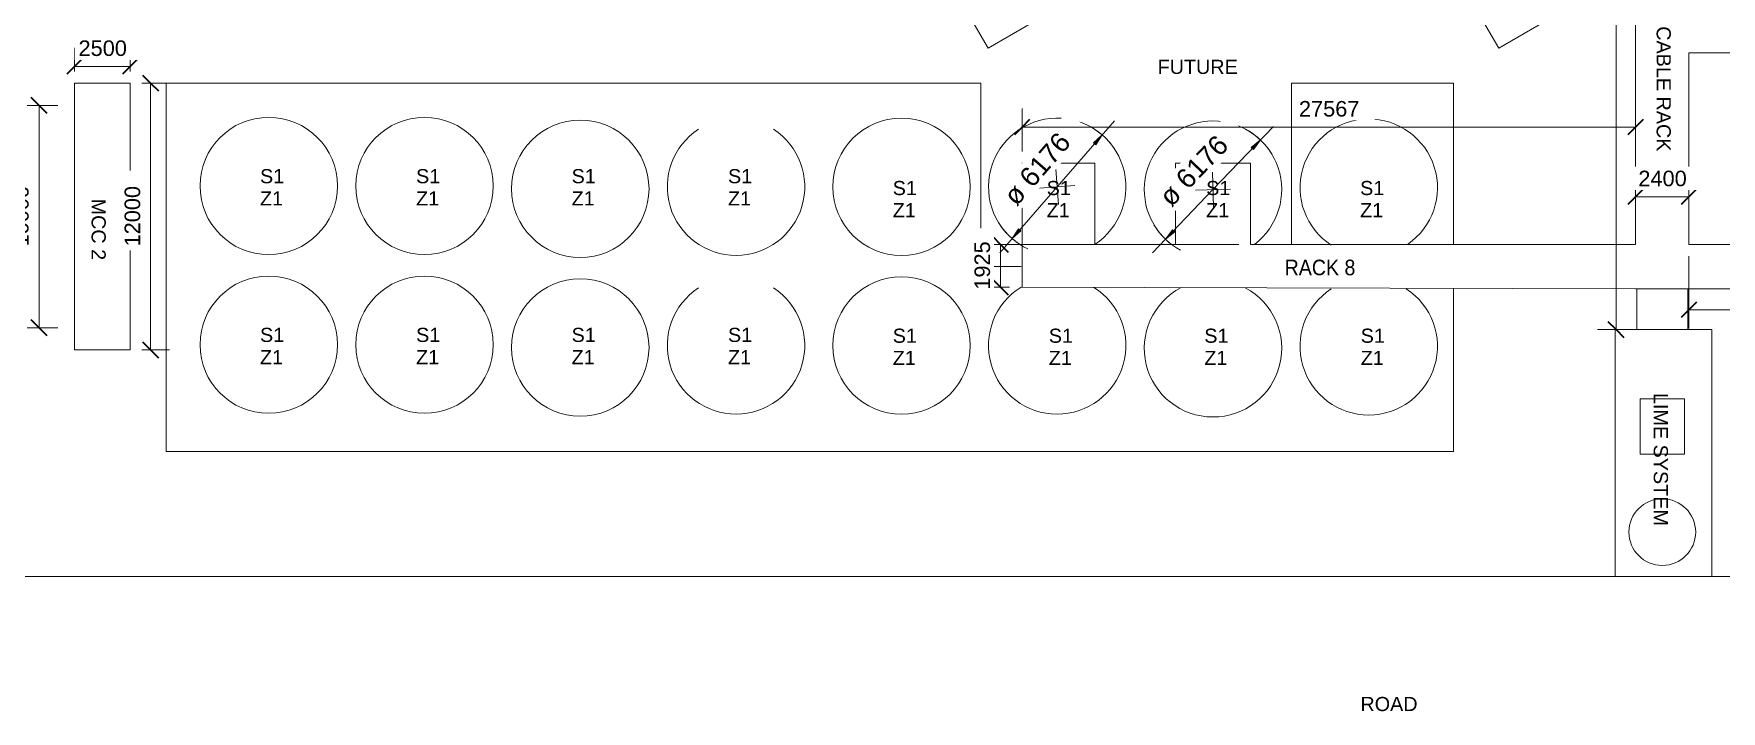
# Model space of a CAD drawing. Header units: millimetres. Extents: x 14826 to 891005, y -311366 to 56117.
# Drawn here: x 102351 to 178185, y -39638 to -9162 of the extents above; entities that cross this region are included whole.
import ezdxf

# ---------------------------------------------------------------- set-up
doc = ezdxf.new("R2010")
doc.units = ezdxf.units.MM
doc.linetypes.add('IMPORT-DASHED', pattern=[0])
for name, color, linetype, lineweight in [('A-ANNO-DIMS', 7, 'Continuous', 9), ('A-ANNO-DIMS-350', 7, 'Continuous', 9), ('FUTURE', 7, 'IMPORT-DASHED', 9), ('G-ANNO-TEXT', 7, 'Continuous', 9), ('PDF3_Text', 7, 'Continuous', 9)]:
    doc.layers.add(name, color=color, linetype=linetype, lineweight=lineweight)
doc.layers.add('LAYOUT IMPORT_dwg', color=7, linetype='Continuous', lineweight=9, true_color=0x767676)
doc.styles.add('Arial', font='arial.ttf', dxfattribs={"height": 636.361708})
doc.styles.add('Arial_3', font='arial.ttf', dxfattribs={"height": 700})
doc.styles.add('Arial_4', font='arial.ttf', dxfattribs={"width": 0.9, "height": 700})
doc.styles.add('Arial_5', font='arial.ttf', dxfattribs={"height": 875})
doc.dimstyles.new('Diameter_-_2_5mm_Arial_1', dxfattribs={"dimscale": 304.8, "dimtxt": 892.726975, "dimasz": 1.722441, "dimexe": 2.755906, "dimexo": 0, "dimgap": 1.722441, "dimtad": 1, "dimjust": 3, "dimdec": 0, "dimzin": 0, "dimdsep": 46, "dimtxsty": 'Arial_5', "dimsah": 1, "dimcen": 0.09, "dimdle": 2.755906, "dimazin": 0, "dimtfac": 1, "dimtdec": 4, "dimtix": 1, "dimtmove": 0, "dimatfit": 2, "dimfxl": 1, "dimtvp": 1, "dimtfill": 1, "dimtolj": 1, "dimtzin": 0, "dimarcsym": 2})
doc.dimstyles.new('Greene_Arch_tick_-_2mm', dxfattribs={"dimscale": 304.8, "dimtxt": 714.18158, "dimasz": 2.296588, "dimexe": 2.755906, "dimexo": 1.722441, "dimgap": 0.86122, "dimtad": 1, "dimdec": 0, "dimzin": 0, "dimdsep": 46, "dimtxsty": 'Arial_3', "dimblk1": 'OBLIQUE', "dimblk2": 'OBLIQUE', "dimsah": 1, "dimcen": 0.09, "dimazin": 0, "dimtfac": 1, "dimtdec": 4, "dimtix": 1, "dimtmove": 0, "dimatfit": 3, "dimfxl": 1, "dimtvp": 1, "dimtfill": 1, "dimtolj": 1, "dimtzin": 0, "dimarcsym": 2})

# ---------------------------------------------------------------- blocks, each defined once
blk = doc.blocks.new('LAYOUT IMPORT_dwg-326166-LEVEL 1')
at = {"lineweight": 9}
blk.add_line((-22851, 83899), (-22851, 311338), dxfattribs=at)
at = {"lineweight": 9, "flags": 128}
for points in [[(-37792, 238135), (-37792, 232810), (-46406, 232810), (-46406, 299444)], [(-35792, 248504), (-24348, 248504), (-24348, 245135), (-35792, 245135), (-35792, 241504), (-24348, 241504), (-24348, 238135), (-35792, 238135), (-35792, 232810), (-35792, 230410), (-35867, 202793)], [(-56391, 209326), (-56391, 230410), (-37792, 230410), (-37792, 213104), (-41440, 213104), (-41440, 209735), (-37792, 209735)], [(-37792, 209735), (-37792, 206103), (-41440, 206103), (-41440, 202843), (-35867, 202843)]]:
    blk.add_lwpolyline(points, dxfattribs=at)
for points in [[(-33954, 229495), (-33954, 233836), (-22851, 233836), (-22851, 229495)], [(-35792, 230460), (-35792, 232760), (-33954, 232760), (-33954, 230460)], [(-30849, 230610), (-30849, 232610), (-28349, 232610), (-28349, 230610)], [(-49286, 225378), (-47770, 226252), (-46620, 224261), (-48136, 223386)], [(-49286, 202428), (-47770, 203303), (-46620, 201311), (-48136, 200436)], [(-33044, 162764), (-33044, 160264), (-45044, 160264), (-45044, 162764)]]:
    blk.add_lwpolyline(points, close=True, dxfattribs=at)
at = {"lineweight": 9}
blk.add_circle((-24850, 231610), 1500, dxfattribs=at)
for centre, start, end in [((-40253, 211419), 37.14897, 322.85103), ((-40380, 204419), 33.06079, 329.32535)]:
    blk.add_arc(centre, 3088, start, end, dxfattribs=at)
at = {"layer": 'FUTURE', "color": 1, "linetype": 'Continuous', "true_color": 0xff0000, "flags": 128}
for points in [[(-37792, 214950), (-45044, 214950), (-45044, 222231), (-37792, 222231)], [(-35792, 222231), (-28474, 222231), (-28474, 214858)], [(-28474, 214985), (-28474, 164383), (-45044, 164383), (-45044, 200983), (-36789, 200983), (-36789, 202793)]]:
    blk.add_lwpolyline(points, dxfattribs=at)
at = {"layer": 'FUTURE', "color": 1, "linetype": 'Continuous', "true_color": 0xff0000}
for centre in [(-40380, 197419), (-33241, 197418), (-40291, 182986), (-33152, 182986), (-40417, 175985), (-33279, 175985), (-40417, 168985), (-33279, 168985)]:
    blk.add_circle(centre, 3088, dxfattribs=at)
for centre, start, end in [((-40342, 218419), 34.3168, 326.93921), ((-33203, 218418), 213.04823, 146.93921), ((-33114, 211419), 207.74474, 151.94219), ((-33241, 204418), 211.74859, 147.93834), ((-40380, 189985), 213.04823, 146.93921), ((-33241, 189985), 213.04823, 146.93921)]:
    blk.add_arc(centre, 3088, start, end, dxfattribs=at)
at = {"layer": 'PDF3_Text', "attachment_point": 1, "line_spacing_factor": 0.941778, "style": 'Arial'}
for s, insert, char_height, width in [('PIPE & CABLE RACK', (-50714, 231992), 636.36, 10444.72), ('LIME SYSTEM', (-31106, 231864), 636.36, 7118.92), ('MCC 2', (-39848, 161660), 636.4, 3294.64)]:
    blk.add_mtext(s, dxfattribs=dict(at, insert=insert, char_height=char_height, width=width))
at = {"layer": 'PDF3_Text', "char_height": 636.4, "attachment_point": 1, "rotation": 90, "line_spacing_factor": 0.941778, "style": 'Arial'}
for s, insert, width in [('ROAD', (-17435, 218044), 3060.98), ('S1\\PZ1', (-40643, 218029), 1300.72), ('S1\\PZ1', (-34000, 218057), 1300.72), ('FUTURE', (-46093, 208928), 4291.6), ('S1\\PZ1', (-40643, 211110), 1300.72), ('S1\\PZ1', (-34000, 211028), 1300.72), ('S1\\PZ1', (-40643, 203942), 1300.72), ('S1\\PZ1', (-34000, 204040), 1300.72), ('S1\\PZ1', (-40643, 197026), 1300.72), ('S1\\PZ1', (-34000, 197026), 1300.72), ('S1\\PZ1', (-41176, 189624), 1300.72), ('S1\\PZ1', (-34037, 189624), 1300.72), ('S1\\PZ1', (-41176, 182595), 1300.72), ('S1\\PZ1', (-34037, 182595), 1300.72), ('S1\\PZ1', (-41176, 175607), 1300.72), ('S1\\PZ1', (-34037, 175607), 1300.72), ('S1\\PZ1', (-41176, 168593), 1300.72), ('S1\\PZ1', (-34037, 168593), 1300.72)]:
    blk.add_mtext(s, dxfattribs=dict(at, insert=insert, width=width))
blk = doc.blocks.new('DIMBLOCK59-LEVEL 1')
at = {"layer": 'A-ANNO-DIMS-350', "transparency": 16777216}
for points in [[(157479, -13942), (157067, -14274), (157167, -14370)], [(153211, -18407), (153624, -18075), (153524, -17979)]]:
    blk.add_hatch(color=256, dxfattribs=at).paths.add_polyline_path(points)
for p, q in [((155345, -16175), (158060, -13335)), ((157479, -13942), (157067, -14274)), ((157067, -14274), (157167, -14370)), ((157167, -14370), (157479, -13942)), ((155328, -15383), (155363, -16966)), ((155345, -16175), (152631, -19014)), ((156137, -16157), (154554, -16192)), ((153524, -17979), (153211, -18407)), ((153211, -18407), (153624, -18075)), ((153624, -18075), (153524, -17979))]:
    blk.add_line(p, q, dxfattribs=at)
for start, end in [(30.70002, 61.86951), (210.70002, 241.86951)]:
    blk.add_arc((155345, -16175), 3088, start, end, dxfattribs=at)
at = {"layer": 'A-ANNO-DIMS-350', "color": 0, "transparency": 16777216, "insert": (152840, -16392), "char_height": 875, "width": 4532.31, "attachment_point": 1, "rotation": 46.28477, "line_spacing_factor": 0.941778, "style": 'Arial_5', "bg_fill": 3, "box_fill_scale": 1.25, "bg_fill_color": 256, "bg_fill_true_color": 13158600, "bg_fill_transparency": 0}
blk.add_mtext('ø 6176', dxfattribs=at)
blk = doc.blocks.new('DIMBLOCK60-LEVEL 1')
at = {"layer": 'A-ANNO-DIMS-350', "transparency": 16777216}
for points in [[(150369, -13716), (149973, -14067), (150077, -14158)], [(146320, -18380), (146717, -18029), (146612, -17938)]]:
    blk.add_hatch(color=256, dxfattribs=at).paths.add_polyline_path(points)
for p, q in [((148345, -16048), (150920, -13082)), ((150369, -13716), (149973, -14067)), ((149973, -14067), (150077, -14158)), ((150077, -14158), (150369, -13716)), ((148289, -15258), (148401, -16838)), ((148345, -16048), (145770, -19014)), ((149135, -15992), (147555, -16104)), ((146612, -17938), (146320, -18380)), ((146320, -18380), (146717, -18029)), ((146717, -18029), (146612, -17938))]:
    blk.add_line(p, q, dxfattribs=at)
for start, end in [(33.45196, 64.62145), (213.45196, 244.62145)]:
    blk.add_arc((148345, -16048), 3088, start, end, dxfattribs=at)
at = {"layer": 'A-ANNO-DIMS-350', "color": 0, "transparency": 16777216, "insert": (145853, -16385), "char_height": 875, "width": 4532.31, "attachment_point": 1, "rotation": 49.0367, "line_spacing_factor": 0.941778, "style": 'Arial_5', "bg_fill": 3, "box_fill_scale": 1.25, "bg_fill_color": 256, "bg_fill_true_color": 13158600, "bg_fill_transparency": 0}
blk.add_mtext('ø 6176', dxfattribs=at)
blk = doc.blocks.new('DIMBLOCK61-LEVEL 1')
at = {"layer": 'A-ANNO-DIMS-350', "lineweight": 35, "transparency": 16777216}
for p, q in [((107605, -11384), (107255, -11034)), ((107605, -11384), (107955, -11734)), ((107605, -23384), (107255, -23034)), ((107605, -23384), (107955, -23734))]:
    blk.add_line(p, q, dxfattribs=at)
at = {"layer": 'A-ANNO-DIMS-350', "transparency": 16777216}
for p, q in [((107605, -11384), (107215, -11384)), ((107605, -23384), (107605, -11384)), ((107605, -11384), (108445, -11384)), ((107605, -23384), (107215, -23384)), ((107605, -23384), (108445, -23384))]:
    blk.add_line(p, q, dxfattribs=at)
at = {"layer": 'A-ANNO-DIMS-350', "color": 0, "transparency": 16777216, "insert": (106434, -18730), "char_height": 700, "width": 3230.3, "attachment_point": 1, "rotation": 90, "line_spacing_factor": 0.941778, "style": 'Arial_3', "bg_fill": 3, "box_fill_scale": 1.25, "bg_fill_color": 256, "bg_fill_true_color": 13158600, "bg_fill_transparency": 0}
blk.add_mtext('12000', dxfattribs=at)
blk = doc.blocks.new('_Oblique')
at = {"color": 0, "linetype": 'ByBlock', "lineweight": -2}
blk.add_line((-0.5, -0.5), (0.5, 0.5), dxfattribs=at)
blk = doc.blocks.new('DIMBLOCK62-LEVEL 1')
at = {"layer": 'A-ANNO-DIMS-350', "transparency": 16777216}
for p, q in [((104190, -10634), (104190, -9794)), ((106690, -10634), (106690, -9794)), ((104190, -10634), (106690, -10634)), ((104190, -10634), (104190, -10859)), ((106690, -10634), (106690, -10859))]:
    blk.add_line(p, q, dxfattribs=at)
at = {"layer": 'A-ANNO-DIMS-350', "lineweight": 35, "transparency": 16777216}
for p, q in [((104190, -10634), (104540, -10284)), ((106690, -10634), (107040, -10284)), ((104190, -10634), (103840, -10984)), ((106690, -10634), (106340, -10984))]:
    blk.add_line(p, q, dxfattribs=at)
at = {"layer": 'A-ANNO-DIMS-350', "color": 0, "transparency": 16777216, "insert": (104363, -9463), "char_height": 700, "width": 2584.24, "attachment_point": 1, "line_spacing_factor": 0.941778, "style": 'Arial_3', "bg_fill": 3, "box_fill_scale": 1.25, "bg_fill_color": 256, "bg_fill_true_color": 13158600, "bg_fill_transparency": 0}
blk.add_mtext('2500', dxfattribs=at)
blk = doc.blocks.new('DIMBLOCK63-LEVEL 1')
at = {"layer": 'A-ANNO-DIMS-350', "lineweight": 35, "transparency": 16777216}
for p, q in [((102592, -12384), (102242, -12034)), ((102592, -12384), (102942, -12734)), ((102592, -22384), (102242, -22034)), ((102592, -22384), (102942, -22734))]:
    blk.add_line(p, q, dxfattribs=at)
at = {"layer": 'A-ANNO-DIMS-350', "transparency": 16777216}
for p, q in [((102592, -12384), (102049, -12384)), ((102592, -22384), (102592, -12384)), ((102592, -12384), (103432, -12384)), ((102592, -22384), (102049, -22384)), ((102592, -22384), (103432, -22384))]:
    blk.add_line(p, q, dxfattribs=at)
at = {"layer": 'A-ANNO-DIMS-350', "color": 0, "transparency": 16777216, "insert": (101421, -18730), "char_height": 700, "width": 3230.3, "attachment_point": 1, "rotation": 90, "line_spacing_factor": 0.941778, "style": 'Arial_3', "bg_fill": 3, "box_fill_scale": 1.25, "bg_fill_color": 256, "bg_fill_true_color": 13158600, "bg_fill_transparency": 0}
blk.add_mtext('10000', dxfattribs=at)
blk = doc.blocks.new('DIMBLOCK75-LEVEL 1')
at = {"layer": 'A-ANNO-DIMS-350', "lineweight": 35, "transparency": 16777216}
for p, q in [((173457, 11294), (173107, 11644)), ((173457, 11294), (173807, 10944)), ((173457, -22473), (173107, -22123)), ((173457, -22473), (173807, -22823))]:
    blk.add_line(p, q, dxfattribs=at)
at = {"layer": 'A-ANNO-DIMS-350', "transparency": 16777216}
for p, q in [((173457, 11294), (172617, 11294)), ((173457, -22473), (173457, 11294)), ((173457, 11294), (176211, 11294)), ((173457, -22473), (172617, -22473)), ((173457, -22473), (173487, -22473))]:
    blk.add_line(p, q, dxfattribs=at)
at = {"layer": 'A-ANNO-DIMS-350', "color": 0, "transparency": 16777216, "insert": (172286, -6935), "char_height": 700, "width": 3230.3, "attachment_point": 1, "rotation": 90, "line_spacing_factor": 0.941778, "style": 'Arial_3', "bg_fill": 3, "box_fill_scale": 1.25, "bg_fill_color": 256, "bg_fill_true_color": 13158600, "bg_fill_transparency": 0}
blk.add_mtext('33767', dxfattribs=at)
blk = doc.blocks.new('DIMBLOCK76-LEVEL 1')
at = {"layer": 'A-ANNO-DIMS-350', "transparency": 16777216}
for p, q in [((174336, -16494), (174336, -15654)), ((176736, -16494), (176736, -15654)), ((174336, -16494), (176736, -16494)), ((174336, -16494), (174336, -16525)), ((176736, -16494), (176736, -16525))]:
    blk.add_line(p, q, dxfattribs=at)
at = {"layer": 'A-ANNO-DIMS-350', "lineweight": 35, "transparency": 16777216}
for p, q in [((174336, -16494), (173986, -16844)), ((174336, -16494), (174686, -16144)), ((176736, -16494), (176386, -16844)), ((176736, -16494), (177086, -16144))]:
    blk.add_line(p, q, dxfattribs=at)
at = {"layer": 'A-ANNO-DIMS-350', "color": 0, "transparency": 16777216, "insert": (174460, -15323), "char_height": 700, "width": 2584.24, "attachment_point": 1, "line_spacing_factor": 0.941778, "style": 'Arial_3', "bg_fill": 3, "box_fill_scale": 1.25, "bg_fill_color": 256, "bg_fill_true_color": 13158600, "bg_fill_transparency": 0}
blk.add_mtext('2400', dxfattribs=at)
blk = doc.blocks.new('DIMBLOCK83-LEVEL 1')
at = {"layer": 'A-ANNO-DIMS-350', "transparency": 16777216}
for p, q in [((146769, -13360), (146769, -12520)), ((174336, -13360), (174336, -12520)), ((146769, -13360), (174336, -13360)), ((146769, -13360), (146769, -14462)), ((174336, -13360), (174336, -13390))]:
    blk.add_line(p, q, dxfattribs=at)
at = {"layer": 'A-ANNO-DIMS-350', "lineweight": 35, "transparency": 16777216}
for p, q in [((146769, -13360), (146419, -13710)), ((146769, -13360), (147119, -13010)), ((174336, -13360), (173986, -13710)), ((174336, -13360), (174686, -13010))]:
    blk.add_line(p, q, dxfattribs=at)
at = {"layer": 'A-ANNO-DIMS-350', "color": 0, "transparency": 16777216, "insert": (159207, -12189), "char_height": 700, "width": 3230.3, "attachment_point": 1, "line_spacing_factor": 0.941778, "style": 'Arial_3', "bg_fill": 3, "box_fill_scale": 1.25, "bg_fill_color": 256, "bg_fill_true_color": 13158600, "bg_fill_transparency": 0}
blk.add_mtext('27567', dxfattribs=at)
blk = doc.blocks.new('DIMBLOCK84-LEVEL 1')
at = {"layer": 'A-ANNO-DIMS-350', "transparency": 16777216}
for p, q in [((145796, -18636), (144956, -18636)), ((145796, -18636), (145796, -20561)), ((145796, -18636), (156505, -18636)), ((145796, -20561), (144956, -20561)), ((145796, -20561), (146194, -20561))]:
    blk.add_line(p, q, dxfattribs=at)
at = {"layer": 'A-ANNO-DIMS-350', "lineweight": 35, "transparency": 16777216}
for p, q in [((145796, -18636), (145446, -18286)), ((145796, -18636), (146146, -18986)), ((145796, -20561), (145446, -20211)), ((145796, -20561), (146146, -20911))]:
    blk.add_line(p, q, dxfattribs=at)
at = {"layer": 'A-ANNO-DIMS-350', "color": 0, "transparency": 16777216, "insert": (144625, -20675), "char_height": 700, "width": 2584.24, "attachment_point": 1, "rotation": 90, "line_spacing_factor": 0.941778, "style": 'Arial_3', "bg_fill": 3, "box_fill_scale": 1.25, "bg_fill_color": 256, "bg_fill_true_color": 13158600, "bg_fill_transparency": 0}
blk.add_mtext('1925', dxfattribs=at)
blk = doc.blocks.new('DIMBLOCK85-LEVEL 1')
at = {"layer": 'A-ANNO-DIMS-350', "transparency": 16777216}
for p, q in [((176736, -21575), (176736, -19161)), ((201817, -21575), (201817, -21161)), ((176736, -21575), (201817, -21575)), ((176736, -21575), (176736, -22415)), ((201817, -21575), (201817, -22415))]:
    blk.add_line(p, q, dxfattribs=at)
at = {"layer": 'A-ANNO-DIMS-350', "lineweight": 35, "transparency": 16777216}
for p, q in [((176736, -21575), (177086, -21225)), ((201817, -21575), (202167, -21225)), ((176736, -21575), (176386, -21925)), ((201817, -21575), (201467, -21925))]:
    blk.add_line(p, q, dxfattribs=at)
at = {"layer": 'A-ANNO-DIMS-350', "color": 0, "transparency": 16777216, "insert": (187931, -20404), "char_height": 700, "width": 3230.3, "attachment_point": 1, "line_spacing_factor": 0.941778, "style": 'Arial_3', "bg_fill": 3, "box_fill_scale": 1.25, "bg_fill_color": 256, "bg_fill_true_color": 13158600, "bg_fill_transparency": 0}
blk.add_mtext('25080', dxfattribs=at)

msp = doc.modelspace()

# ---------------------------------------------------------------- block references
at = {"layer": 'LAYOUT IMPORT_dwg', "color": 7, "rotation": 269.9999999999997}
msp.add_blockref('LAYOUT IMPORT_dwg-326166-LEVEL 1', (-56073.93568, -56427.64433), dxfattribs=at)

# ---------------------------------------------------------------- next in the draw order: dimensions: what is measured, and where the dimension line sits
at = {"layer": 'A-ANNO-DIMS'}
for base, p1, p2, override, picture, middle in [((173457.08673, 11294.23829), (172962.11199, -22473.15433), (176736.33721, 11294.23829), {"dimpost": '<>', "dimfxl": 33977.662962}, 'DIMBLOCK75-LEVEL 1', (172836.94689, -5589.45802)), ((107605.44324, -11383.5697), (106690.1306, -23383.5697), (106690.1306, -11383.5697), {"dimpost": '<>', "dimfxl": 12000}, 'DIMBLOCK61-LEVEL 1', (106985.54215, -17383.5697)), ((102591.85428, -12383.5697), (101523.89895, -22383.5697), (101523.89895, -12383.5697), {"dimpost": '<>', "dimfxl": 10000}, 'DIMBLOCK63-LEVEL 1', (101971.95318, -17383.5697))]:
    dim = msp.add_linear_dim(base=base, p1=p1, p2=p2, angle=90, dimstyle='Greene_Arch_tick_-_2mm', override=override, dxfattribs=at)
    dim.commit()
    dim.dimension.update_dxf_attribs({"geometry": picture, "text_midpoint": middle})
for p1, p2, picture, middle in [((146320.25324, -18379.85669), (150369.31972, -13715.90759), 'DIMBLOCK60-LEVEL 1', (147598.81903, -15400.26105)), ((153211.14274, -18406.65551), (157479.46469, -13942.48838), 'DIMBLOCK59-LEVEL 1', (154631.29005, -15491.88241))]:
    dim = msp.add_diameter_dim_2p(p1=p1, p2=p2, dimstyle='Diameter_-_2_5mm_Arial_1', override={"dimpost": 'ø<>'}, dxfattribs=at)
    dim.commit()
    dim.dimension.update_dxf_attribs({"geometry": picture, "text_midpoint": middle})

# ---------------------------------------------------------------- next in the draw order: texts
at = {"layer": 'G-ANNO-TEXT', "insert": (158565.26294, -19326.02934), "char_height": 700, "width": 3939.492375, "attachment_point": 1, "style": 'Arial_4', "bg_fill": 3, "box_fill_scale": 1.25, "bg_fill_color": 256, "bg_fill_true_color": 13158600, "bg_fill_transparency": 0}
msp.add_mtext('RACK 8', dxfattribs=at)

# ---------------------------------------------------------------- next in the draw order: dimensions: what is measured, and where the dimension line sits
at = {"layer": 'A-ANNO-DIMS'}
for base, p1, p2, override, picture, middle in [((106690.1306, -10633.9426), (104190.1306, -11383.5697), (106690.1306, -11383.5697), {"dimpost": '<>', "dimfxl": 2500}, 'DIMBLOCK62-LEVEL 1', (105440.1306, -10014.0415)), ((176736.33721, -16494.47768), (174336.33721, -15999.50293), (176736.33721, -15999.50293), {"dimpost": '<>', "dimfxl": 2400}, 'DIMBLOCK76-LEVEL 1', (175536.33721, -15874.57659)), ((201816.63628, -21575.28732), (176736.33721, -18636.05961), (201816.63628, -20636.05961), {"dimpost": '<>', "dimfxl": 25159.91656}, 'DIMBLOCK85-LEVEL 1', (189276.48675, -20955.38623))]:
    dim = msp.add_linear_dim(base=base, p1=p1, p2=p2, dimstyle='Greene_Arch_tick_-_2mm', override=override, dxfattribs=at)
    dim.commit()
    dim.dimension.update_dxf_attribs({"geometry": picture, "text_midpoint": middle})
dim = msp.add_linear_dim(base=(145796.38547, -20560.60868), p1=(157029.99285, -18636.05961), p2=(146719.24156, -20560.60868), angle=90, dimstyle='Greene_Arch_tick_-_2mm', override={"dimpost": '<>', "dimfxl": 10488.826495}, dxfattribs=at)
dim.commit()
dim.dimension.update_dxf_attribs({"geometry": 'DIMBLOCK84-LEVEL 1', "text_midpoint": (145176.48437, -19598.33415)})

# ---------------------------------------------------------------- next in the draw order: dimensions: what is measured, and where the dimension line sits
dim = msp.add_linear_dim(base=(174336.33721, -13360.4059), p1=(146769.31429, -14987.36061), p2=(174336.33721, -12865.43115), dimstyle='Greene_Arch_tick_-_2mm', override={"dimpost": '<>', "dimfxl": 27648.568449}, dxfattribs=at)
dim.commit()
dim.dimension.update_dxf_attribs({"geometry": 'DIMBLOCK83-LEVEL 1', "text_midpoint": (160552.82575, -12740.50481)})

doc.saveas('drawing.dxf')
